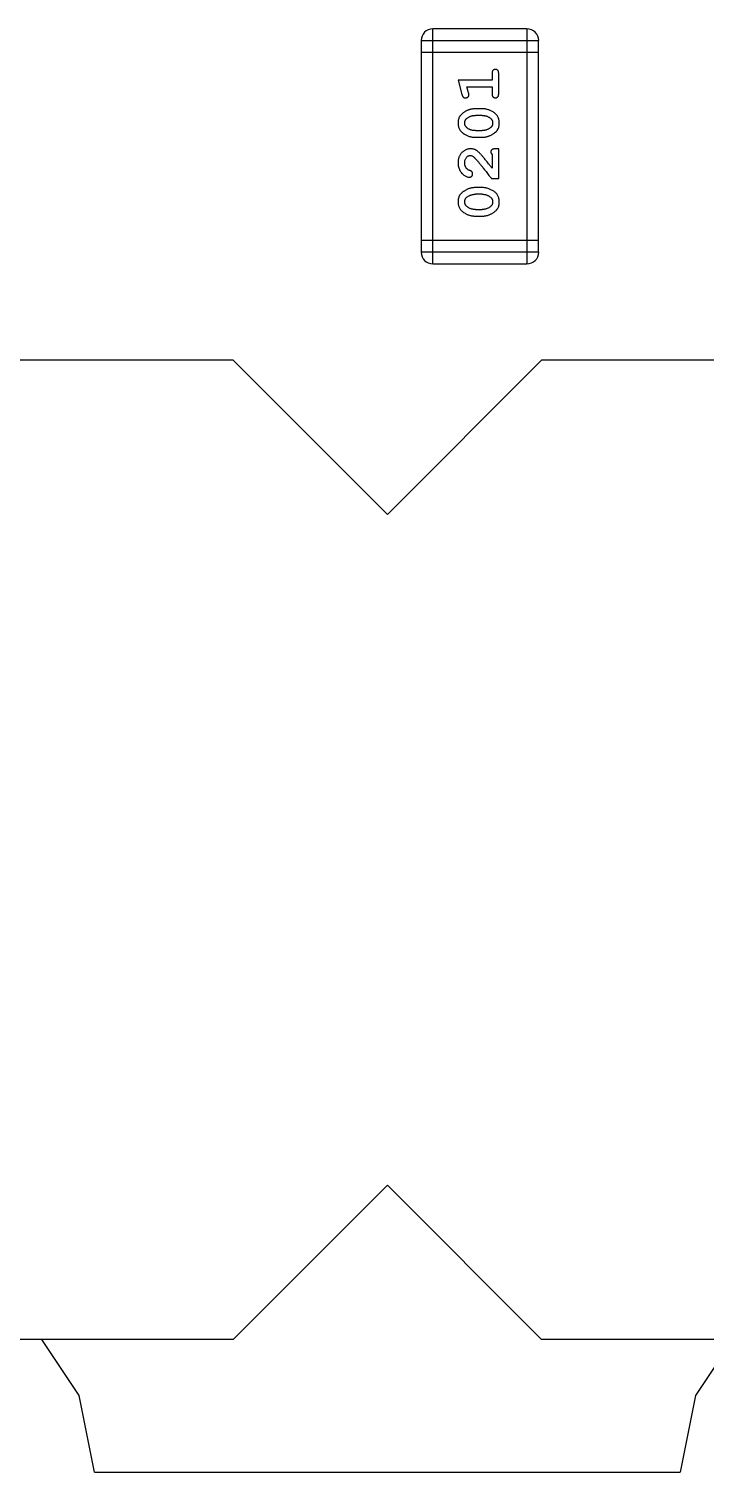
# Model space of a CAD drawing. Header units: millimetres. Extents: x 563 to 681, y 173 to 284.
# Drawn here: x 648.286 to 650.039, y 173.401 to 177.145 of the extents above; entities that cross this region are included whole.
import ezdxf

# ---------------------------------------------------------------- set-up
doc = ezdxf.new("R2010")
doc.units = ezdxf.units.MM
doc.header["$LTSCALE"] = 30.734
doc.layers.get('0').update_dxf_attribs({"linetype": 'CONTINUOUS'})

msp = doc.modelspace()

# ---------------------------------------------------------------- linework, layer by layer
at = {"linetype": 'Continuous'}
for p, q in [((649.5773, 177.1452), (649.3334, 177.1452)), ((649.3334, 176.5356), (649.3334, 177.1452)), ((649.5773, 177.1452), (649.5773, 176.5356)), ((649.3029, 177.1147), (649.6077, 177.1147)), ((649.3029, 177.1147), (649.3029, 176.5661)), ((649.6077, 177.0843), (649.3029, 177.0843)), ((649.6077, 176.5661), (649.6077, 177.1147)), ((649.4868, 177.0119), (649.3987, 177.0119)), ((649.3987, 177.0119), (649.4086, 176.9753)), ((649.4868, 177.0292), (649.4868, 177.0119)), ((649.5041, 176.9773), (649.5041, 177.0292)), ((649.4218, 176.9946), (649.4868, 176.9946)), ((649.426, 176.9796), (649.4218, 176.9946)), ((649.4868, 176.9946), (649.4868, 176.9773)), ((649.4611, 176.938), (649.4433, 176.938)), ((649.4608, 176.9207), (649.4436, 176.9207)), ((649.4433, 176.864), (649.4611, 176.864)), ((649.4436, 176.8813), (649.4608, 176.8813)), ((649.5041, 176.8341), (649.4963, 176.8341)), ((649.5041, 176.7571), (649.5041, 176.8341)), ((649.4868, 176.82), (649.4868, 176.7838)), ((649.4852, 176.7571), (649.5041, 176.7571)), ((649.4611, 176.7335), (649.4433, 176.7335)), ((649.4608, 176.7161), (649.4436, 176.7161)), ((649.4436, 176.6768), (649.4608, 176.6768)), ((649.4433, 176.6595), (649.4611, 176.6595)), ((649.6077, 176.5966), (649.3029, 176.5966)), ((649.6077, 176.5661), (649.3029, 176.5661)), ((649.3334, 176.5356), (649.5773, 176.5356)), ((648.8155, 176.2854), (647.0755, 176.2854)), ((648.8155, 176.2854), (649.2155, 175.8854)), ((649.2155, 175.8854), (649.6155, 176.2854)), ((651.3555, 176.2854), (649.6155, 176.2854)), ((649.2155, 174.1454), (648.8155, 173.7454)), ((649.6155, 173.7454), (649.2155, 174.1454)), ((648.8155, 173.7454), (647.0755, 173.7454)), ((648.4165, 173.6005), (648.3196, 173.7454)), ((651.3555, 173.7454), (649.6155, 173.7454)), ((650.1113, 173.7454), (650.0145, 173.6005)), ((648.4561, 173.4014), (648.4165, 173.6005)), ((650.0145, 173.6005), (649.9749, 173.4016)), ((648.4561, 173.4014), (649.9749, 173.4016))]:
    msp.add_line(p, q, dxfattribs=at)
for centre, start, end in [((649.3334, 177.1147), 90, 180), ((649.5773, 177.1147), 0, 90), ((649.3334, 176.5661), 180, 270), ((649.5773, 176.5661), 270, 0)]:
    msp.add_arc(centre, 0.0305, start, end, dxfattribs=at)
for points, knots in [([(649.4955, 177.0402), (649.4949, 177.0402), (649.4937, 177.0401), (649.492, 177.0396), (649.4905, 177.0388), (649.4892, 177.0376), (649.4881, 177.0361), (649.4873, 177.0341), (649.4869, 177.0318), (649.4868, 177.0301), (649.4868, 177.0292)], [0, 0, 0, 0, 0.11517, 0.223509, 0.328254, 0.438012, 0.553651, 0.682263, 0.830856, 1, 1, 1, 1]), ([(649.5041, 177.0292), (649.5041, 177.0301), (649.5041, 177.0318), (649.5036, 177.0341), (649.5029, 177.0361), (649.5018, 177.0376), (649.5005, 177.0388), (649.4989, 177.0396), (649.4973, 177.0401), (649.4961, 177.0402), (649.4955, 177.0402)], [0, 0, 0, 0, 0.169012, 0.317488, 0.445429, 0.560977, 0.67065, 0.776666, 0.88492, 1, 1, 1, 1]), ([(649.4086, 176.9753), (649.4089, 176.9745), (649.4093, 176.9729), (649.4102, 176.9708), (649.4111, 176.9692), (649.4121, 176.968), (649.4133, 176.9672), (649.4146, 176.9667), (649.4161, 176.9663), (649.4172, 176.9663), (649.4178, 176.9663)], [0, 0, 0, 0, 0.187321, 0.344927, 0.475328, 0.579604, 0.674244, 0.773631, 0.882025, 1, 1, 1, 1]), ([(649.4178, 176.9663), (649.4184, 176.9663), (649.4196, 176.9664), (649.4214, 176.9668), (649.423, 176.9675), (649.4244, 176.9686), (649.4255, 176.9698), (649.4264, 176.9711), (649.4269, 176.9726), (649.427, 176.9737), (649.427, 176.9742)], [0, 0, 0, 0, 0.138815, 0.27042, 0.39836, 0.52875, 0.654955, 0.771147, 0.884581, 1, 1, 1, 1]), ([(649.427, 176.9742), (649.427, 176.9745), (649.427, 176.9753), (649.4268, 176.9765), (649.4264, 176.978), (649.4262, 176.979), (649.426, 176.9796)], [0, 0, 0, 0, 0.183151, 0.413144, 0.682305, 1, 1, 1, 1]), ([(649.4868, 176.9773), (649.4868, 176.9764), (649.4869, 176.9747), (649.4873, 176.9724), (649.4881, 176.9704), (649.4892, 176.9689), (649.4905, 176.9677), (649.492, 176.9669), (649.4937, 176.9664), (649.4949, 176.9663), (649.4955, 176.9663)], [0, 0, 0, 0, 0.169102, 0.317658, 0.446239, 0.563118, 0.671828, 0.776546, 0.884858, 1, 1, 1, 1]), ([(649.4955, 176.9663), (649.4961, 176.9663), (649.4973, 176.9664), (649.4989, 176.9669), (649.5004, 176.9677), (649.5018, 176.9689), (649.5029, 176.9704), (649.5036, 176.9724), (649.5041, 176.9747), (649.5041, 176.9764), (649.5041, 176.9773)], [0, 0, 0, 0, 0.115051, 0.223278, 0.329269, 0.437893, 0.554681, 0.682591, 0.83103, 1, 1, 1, 1]), ([(649.4433, 176.938), (649.4423, 176.9379), (649.4401, 176.9379), (649.4369, 176.9376), (649.4338, 176.9371), (649.4307, 176.9364), (649.4276, 176.9355), (649.4246, 176.9344), (649.4217, 176.9331), (649.4188, 176.9316), (649.416, 176.93), (649.4135, 176.9284), (649.4112, 176.9267), (649.4091, 176.925), (649.4072, 176.9233), (649.4056, 176.9216), (649.4041, 176.9199), (649.4026, 176.9175), (649.401, 176.9143), (649.3997, 176.9102), (649.3989, 176.9056), (649.3988, 176.9025), (649.3987, 176.9008)], [0, 0, 0, 0, 0.049855, 0.099516, 0.148482, 0.19758, 0.246804, 0.296268, 0.346517, 0.397047, 0.446826, 0.49336, 0.537801, 0.579207, 0.617974, 0.654833, 0.689171, 0.722088, 0.786392, 0.853518, 0.924186, 1, 1, 1, 1]), ([(649.5057, 176.9011), (649.5057, 176.9025), (649.5056, 176.9053), (649.5049, 176.9094), (649.5037, 176.9133), (649.5022, 176.9168), (649.5001, 176.9202), (649.4976, 176.9232), (649.4947, 176.926), (649.4913, 176.9285), (649.4877, 176.9307), (649.484, 176.9326), (649.4803, 176.9343), (649.4765, 176.9356), (649.4727, 176.9367), (649.4689, 176.9374), (649.465, 176.9379), (649.4624, 176.9379), (649.4611, 176.938)], [0, 0, 0, 0, 0.067217, 0.131051, 0.19272, 0.252824, 0.312745, 0.373449, 0.436041, 0.501494, 0.567761, 0.632087, 0.695096, 0.757109, 0.817993, 0.878657, 0.939311, 1, 1, 1, 1]), ([(649.3987, 176.9008), (649.3988, 176.8994), (649.3988, 176.8966), (649.3995, 176.8925), (649.4007, 176.8887), (649.4022, 176.8851), (649.4043, 176.8818), (649.4068, 176.8787), (649.4098, 176.8759), (649.4132, 176.8735), (649.4168, 176.8713), (649.4205, 176.8694), (649.4242, 176.8677), (649.4279, 176.8664), (649.4317, 176.8653), (649.4356, 176.8646), (649.4394, 176.8641), (649.442, 176.8641), (649.4433, 176.864)], [0, 0, 0, 0, 0.06692, 0.130834, 0.19258, 0.252759, 0.312631, 0.373411, 0.436359, 0.501894, 0.568244, 0.632472, 0.69556, 0.757163, 0.818592, 0.878885, 0.939235, 1, 1, 1, 1]), ([(649.416, 176.9009), (649.416, 176.9016), (649.4161, 176.9028), (649.4163, 176.9046), (649.4167, 176.9063), (649.4173, 176.9079), (649.4181, 176.9094), (649.419, 176.9107), (649.4201, 176.912), (649.4209, 176.9127), (649.4213, 176.9131)], [0, 0, 0, 0, 0.138115, 0.270177, 0.397547, 0.520057, 0.63869, 0.757499, 0.878226, 1, 1, 1, 1]), ([(649.4218, 176.8886), (649.4214, 176.889), (649.4205, 176.8898), (649.4193, 176.8911), (649.4183, 176.8925), (649.4174, 176.8941), (649.4168, 176.8957), (649.4164, 176.8973), (649.4161, 176.8991), (649.416, 176.9003), (649.416, 176.9009)], [0, 0, 0, 0, 0.13042, 0.256046, 0.378133, 0.498725, 0.620452, 0.742761, 0.869406, 1, 1, 1, 1]), ([(649.4213, 176.9131), (649.4221, 176.9137), (649.4237, 176.9149), (649.4262, 176.9164), (649.4289, 176.9178), (649.4316, 176.9188), (649.4345, 176.9197), (649.4374, 176.9202), (649.4405, 176.9206), (649.4426, 176.9206), (649.4436, 176.9207)], [0, 0, 0, 0, 0.125331, 0.248948, 0.371201, 0.494032, 0.616811, 0.742104, 0.868849, 1, 1, 1, 1]), ([(649.4608, 176.9207), (649.4619, 176.9206), (649.4639, 176.9206), (649.467, 176.9203), (649.4699, 176.9197), (649.4727, 176.9189), (649.4754, 176.9179), (649.4779, 176.9166), (649.4804, 176.9152), (649.4818, 176.914), (649.4826, 176.9134)], [0, 0, 0, 0, 0.135449, 0.266263, 0.393429, 0.516942, 0.639128, 0.758779, 0.879341, 1, 1, 1, 1]), ([(649.4611, 176.864), (649.4622, 176.864), (649.4643, 176.8641), (649.4675, 176.8644), (649.4706, 176.8649), (649.4737, 176.8656), (649.4767, 176.8664), (649.4797, 176.8676), (649.4827, 176.8688), (649.4856, 176.8703), (649.4883, 176.8719), (649.4908, 176.8735), (649.4931, 176.8752), (649.4953, 176.8768), (649.4971, 176.8785), (649.4988, 176.8802), (649.5002, 176.8819), (649.5018, 176.8843), (649.5034, 176.8875), (649.5047, 176.8917), (649.5056, 176.8962), (649.5056, 176.8994), (649.5057, 176.9011)], [0, 0, 0, 0, 0.049886, 0.09882, 0.148132, 0.19689, 0.246038, 0.295176, 0.345305, 0.395692, 0.445312, 0.491875, 0.535813, 0.577009, 0.616081, 0.652689, 0.687585, 0.720206, 0.785062, 0.85223, 0.923759, 1, 1, 1, 1]), ([(649.4826, 176.9134), (649.483, 176.913), (649.484, 176.9122), (649.4851, 176.9109), (649.4861, 176.9095), (649.487, 176.908), (649.4876, 176.9064), (649.4881, 176.9047), (649.4883, 176.9029), (649.4884, 176.9017), (649.4884, 176.9011)], [0, 0, 0, 0, 0.129853, 0.25607, 0.380154, 0.49978, 0.62208, 0.743277, 0.868791, 1, 1, 1, 1]), ([(649.4884, 176.9011), (649.4884, 176.9005), (649.4884, 176.8992), (649.4881, 176.8974), (649.4877, 176.8957), (649.4871, 176.8941), (649.4864, 176.8927), (649.4854, 176.8913), (649.4843, 176.8901), (649.4835, 176.8893), (649.4831, 176.889)], [0, 0, 0, 0, 0.139844, 0.271849, 0.399162, 0.521619, 0.6402, 0.758957, 0.87828, 1, 1, 1, 1]), ([(649.4436, 176.8813), (649.4425, 176.8814), (649.4405, 176.8814), (649.4374, 176.8817), (649.4345, 176.8823), (649.4317, 176.8831), (649.429, 176.8841), (649.4265, 176.8854), (649.424, 176.8868), (649.4226, 176.888), (649.4218, 176.8886)], [0, 0, 0, 0, 0.135446, 0.266257, 0.393419, 0.517936, 0.639137, 0.758785, 0.879345, 1, 1, 1, 1]), ([(649.4831, 176.889), (649.4823, 176.8884), (649.4807, 176.8871), (649.4782, 176.8856), (649.4756, 176.8843), (649.4728, 176.8832), (649.4699, 176.8824), (649.467, 176.8817), (649.4639, 176.8814), (649.4619, 176.8814), (649.4608, 176.8813)], [0, 0, 0, 0, 0.124927, 0.248361, 0.370889, 0.492583, 0.61616, 0.741472, 0.869044, 1, 1, 1, 1]), ([(649.4315, 176.8341), (649.4304, 176.8341), (649.4282, 176.834), (649.4249, 176.8336), (649.4218, 176.8327), (649.4188, 176.8316), (649.416, 176.8301), (649.4133, 176.8284), (649.4107, 176.8263), (649.4083, 176.8239), (649.406, 176.8212), (649.404, 176.8184), (649.4024, 176.8153), (649.401, 176.8121), (649.4, 176.8087), (649.3992, 176.8051), (649.3988, 176.8013), (649.3987, 176.7988), (649.3987, 176.7975)], [0, 0, 0, 0, 0.060981, 0.120256, 0.178148, 0.236115, 0.293993, 0.352864, 0.413358, 0.476056, 0.539296, 0.602396, 0.665116, 0.728325, 0.792919, 0.859317, 0.928302, 1, 1, 1, 1]), ([(649.4598, 176.8174), (649.459, 176.8183), (649.4575, 176.8199), (649.4553, 176.8223), (649.4532, 176.8244), (649.4512, 176.8263), (649.4493, 176.8279), (649.4476, 176.8293), (649.4459, 176.8304), (649.4439, 176.8315), (649.4413, 176.8326), (649.4381, 176.8335), (649.4349, 176.834), (649.4326, 176.8341), (649.4315, 176.8341)], [0, 0, 0, 0, 0.103002, 0.197728, 0.285279, 0.365235, 0.437224, 0.502446, 0.560545, 0.611446, 0.707576, 0.80349, 0.900532, 1, 1, 1, 1]), ([(649.4963, 176.8341), (649.4952, 176.8341), (649.4932, 176.8341), (649.4905, 176.8336), (649.4883, 176.833), (649.4865, 176.8319), (649.4852, 176.8306), (649.4843, 176.8291), (649.4837, 176.8273), (649.4837, 176.8261), (649.4837, 176.8255)], [0, 0, 0, 0, 0.1844, 0.34094, 0.473574, 0.586824, 0.690029, 0.789175, 0.890445, 1, 1, 1, 1]), ([(649.4837, 176.8255), (649.4837, 176.825), (649.4838, 176.8241), (649.4845, 176.8227), (649.4855, 176.8213), (649.4863, 176.8204), (649.4868, 176.82)], [0, 0, 0, 0, 0.20611, 0.432681, 0.695597, 1, 1, 1, 1]), ([(649.3987, 176.7975), (649.3988, 176.7958), (649.3989, 176.7924), (649.3997, 176.7875), (649.4012, 176.7827), (649.4032, 176.7782), (649.4056, 176.7741), (649.4085, 176.7704), (649.4117, 176.7673), (649.4153, 176.7648), (649.4188, 176.7628), (649.4222, 176.7613), (649.4252, 176.7604), (649.4271, 176.7603), (649.428, 176.7602)], [0, 0, 0, 0, 0.098286, 0.193983, 0.289056, 0.384352, 0.477435, 0.566197, 0.652355, 0.737986, 0.818188, 0.887401, 0.94802, 1, 1, 1, 1]), ([(649.416, 176.7973), (649.4161, 176.7987), (649.4161, 176.8014), (649.417, 176.8052), (649.4184, 176.8086), (649.4203, 176.8115), (649.4226, 176.8138), (649.425, 176.8156), (649.4277, 176.8166), (649.4296, 176.8168), (649.4305, 176.8168)], [0, 0, 0, 0, 0.156344, 0.299348, 0.4327, 0.561, 0.682299, 0.791883, 0.89611, 1, 1, 1, 1]), ([(649.4214, 176.7825), (649.421, 176.783), (649.4201, 176.784), (649.419, 176.7856), (649.4181, 176.7873), (649.4173, 176.7891), (649.4167, 176.7911), (649.4163, 176.7931), (649.416, 176.7952), (649.416, 176.7966), (649.416, 176.7973)], [0, 0, 0, 0, 0.121873, 0.243139, 0.363336, 0.485133, 0.607572, 0.734701, 0.864814, 1, 1, 1, 1]), ([(649.4305, 176.8168), (649.4313, 176.8168), (649.433, 176.8166), (649.4354, 176.8157), (649.4379, 176.8141), (649.4394, 176.8128), (649.4403, 176.8121)], [0, 0, 0, 0, 0.212836, 0.442809, 0.70317, 1, 1, 1, 1]), ([(649.4403, 176.8121), (649.4407, 176.8116), (649.4417, 176.8107), (649.4432, 176.8091), (649.445, 176.8072), (649.4469, 176.805), (649.449, 176.8025), (649.4514, 176.7998), (649.4539, 176.7968), (649.4566, 176.7935), (649.4595, 176.7899), (649.4626, 176.786), (649.4659, 176.7819), (649.4694, 176.7775), (649.4731, 176.7728), (649.477, 176.7678), (649.481, 176.7625), (649.4838, 176.7589), (649.4852, 176.7571)], [0, 0, 0, 0, 0.026647, 0.057942, 0.094152, 0.134806, 0.180631, 0.231142, 0.286385, 0.346321, 0.411439, 0.481035, 0.555329, 0.634592, 0.718826, 0.807759, 0.901393, 1, 1, 1, 1]), ([(649.4868, 176.7838), (649.4852, 176.7858), (649.4823, 176.7896), (649.4779, 176.7951), (649.474, 176.8001), (649.4704, 176.8045), (649.4673, 176.8085), (649.4644, 176.8119), (649.462, 176.8148), (649.4605, 176.8166), (649.4598, 176.8174)], [0, 0, 0, 0, 0.176662, 0.337826, 0.484741, 0.617764, 0.73494, 0.837793, 0.926412, 1, 1, 1, 1]), ([(649.4299, 176.7775), (649.429, 176.7778), (649.4273, 176.7784), (649.425, 176.7796), (649.423, 176.7809), (649.4219, 176.782), (649.4214, 176.7825)], [0, 0, 0, 0, 0.285518, 0.544185, 0.781367, 1, 1, 1, 1]), ([(649.428, 176.7602), (649.4286, 176.7602), (649.4297, 176.7603), (649.4312, 176.7608), (649.4327, 176.7616), (649.434, 176.7628), (649.4351, 176.7641), (649.4359, 176.7657), (649.4364, 176.7673), (649.4365, 176.7684), (649.4365, 176.769)], [0, 0, 0, 0, 0.120856, 0.239483, 0.360995, 0.490166, 0.620982, 0.746416, 0.870253, 1, 1, 1, 1]), ([(649.4365, 176.769), (649.4365, 176.7695), (649.4364, 176.7705), (649.4361, 176.7718), (649.4357, 176.7731), (649.435, 176.7742), (649.4341, 176.7753), (649.4329, 176.7761), (649.4315, 176.7769), (649.4305, 176.7773), (649.4299, 176.7775)], [0, 0, 0, 0, 0.127347, 0.246131, 0.359406, 0.470543, 0.586092, 0.711469, 0.847022, 1, 1, 1, 1]), ([(649.4433, 176.7335), (649.4423, 176.7334), (649.4401, 176.7334), (649.4369, 176.7331), (649.4338, 176.7326), (649.4307, 176.7319), (649.4276, 176.731), (649.4246, 176.7299), (649.4217, 176.7286), (649.4188, 176.7271), (649.416, 176.7255), (649.4135, 176.7238), (649.4112, 176.7222), (649.4091, 176.7205), (649.4072, 176.7188), (649.4056, 176.7171), (649.4041, 176.7154), (649.4026, 176.713), (649.401, 176.7098), (649.3997, 176.7057), (649.3989, 176.7011), (649.3988, 176.6979), (649.3987, 176.6963)], [0, 0, 0, 0, 0.049855, 0.099516, 0.148482, 0.19758, 0.246804, 0.296268, 0.346517, 0.397047, 0.446826, 0.49336, 0.537801, 0.579207, 0.617974, 0.654833, 0.689171, 0.722088, 0.786392, 0.853518, 0.924186, 1, 1, 1, 1]), ([(649.4213, 176.7086), (649.4221, 176.7092), (649.4237, 176.7104), (649.4262, 176.7119), (649.4289, 176.7132), (649.4316, 176.7143), (649.4345, 176.7151), (649.4374, 176.7157), (649.4405, 176.7161), (649.4426, 176.7161), (649.4436, 176.7161)], [0, 0, 0, 0, 0.125331, 0.248948, 0.371201, 0.494032, 0.616811, 0.742104, 0.868849, 1, 1, 1, 1]), ([(649.4608, 176.7161), (649.4619, 176.7161), (649.4639, 176.7161), (649.467, 176.7158), (649.4699, 176.7152), (649.4727, 176.7144), (649.4754, 176.7134), (649.4779, 176.7121), (649.4804, 176.7106), (649.4818, 176.7095), (649.4826, 176.7089)], [0, 0, 0, 0, 0.135449, 0.266263, 0.393429, 0.516942, 0.639128, 0.758779, 0.879341, 1, 1, 1, 1]), ([(649.5057, 176.6966), (649.5057, 176.698), (649.5056, 176.7008), (649.5049, 176.7049), (649.5037, 176.7087), (649.5022, 176.7123), (649.5001, 176.7157), (649.4976, 176.7187), (649.4947, 176.7215), (649.4913, 176.7239), (649.4877, 176.7261), (649.484, 176.7281), (649.4803, 176.7298), (649.4765, 176.7311), (649.4727, 176.7321), (649.4689, 176.7329), (649.465, 176.7334), (649.4624, 176.7334), (649.4611, 176.7335)], [0, 0, 0, 0, 0.067217, 0.131051, 0.19272, 0.252824, 0.312745, 0.373449, 0.436041, 0.501494, 0.567761, 0.632087, 0.695096, 0.757109, 0.817993, 0.878657, 0.939311, 1, 1, 1, 1]), ([(649.3987, 176.6963), (649.3988, 176.6949), (649.3988, 176.6921), (649.3995, 176.688), (649.4007, 176.6841), (649.4022, 176.6806), (649.4043, 176.6773), (649.4068, 176.6742), (649.4098, 176.6714), (649.4132, 176.669), (649.4168, 176.6668), (649.4205, 176.6648), (649.4242, 176.6632), (649.4279, 176.6619), (649.4317, 176.6608), (649.4356, 176.6601), (649.4394, 176.6596), (649.442, 176.6595), (649.4433, 176.6595)], [0, 0, 0, 0, 0.06692, 0.130834, 0.19258, 0.252759, 0.312631, 0.373411, 0.436359, 0.501894, 0.568244, 0.632472, 0.69556, 0.757163, 0.818592, 0.878885, 0.939235, 1, 1, 1, 1]), ([(649.416, 176.6964), (649.416, 176.6971), (649.4161, 176.6983), (649.4163, 176.7001), (649.4167, 176.7018), (649.4173, 176.7034), (649.4181, 176.7049), (649.419, 176.7062), (649.4201, 176.7075), (649.4209, 176.7082), (649.4213, 176.7086)], [0, 0, 0, 0, 0.138115, 0.270177, 0.397547, 0.520057, 0.63869, 0.757499, 0.878226, 1, 1, 1, 1]), ([(649.4218, 176.6841), (649.4214, 176.6845), (649.4205, 176.6853), (649.4193, 176.6866), (649.4183, 176.688), (649.4174, 176.6895), (649.4168, 176.6911), (649.4164, 176.6928), (649.4161, 176.6946), (649.416, 176.6958), (649.416, 176.6964)], [0, 0, 0, 0, 0.13042, 0.256046, 0.378133, 0.498725, 0.620452, 0.742761, 0.869406, 1, 1, 1, 1]), ([(649.4436, 176.6768), (649.4425, 176.6768), (649.4405, 176.6769), (649.4374, 176.6772), (649.4345, 176.6778), (649.4317, 176.6786), (649.429, 176.6796), (649.4265, 176.6809), (649.424, 176.6823), (649.4226, 176.6835), (649.4218, 176.6841)], [0, 0, 0, 0, 0.135446, 0.266257, 0.393419, 0.517936, 0.639137, 0.758785, 0.879345, 1, 1, 1, 1]), ([(649.4831, 176.6845), (649.4823, 176.6838), (649.4807, 176.6826), (649.4782, 176.6811), (649.4756, 176.6797), (649.4728, 176.6787), (649.4699, 176.6779), (649.467, 176.6772), (649.4639, 176.6769), (649.4619, 176.6768), (649.4608, 176.6768)], [0, 0, 0, 0, 0.124927, 0.248361, 0.370889, 0.492583, 0.61616, 0.741472, 0.869044, 1, 1, 1, 1]), ([(649.4611, 176.6595), (649.4622, 176.6595), (649.4643, 176.6596), (649.4675, 176.6599), (649.4706, 176.6604), (649.4737, 176.6611), (649.4767, 176.6619), (649.4797, 176.6631), (649.4827, 176.6643), (649.4856, 176.6658), (649.4883, 176.6674), (649.4908, 176.669), (649.4931, 176.6706), (649.4953, 176.6723), (649.4971, 176.674), (649.4988, 176.6757), (649.5002, 176.6774), (649.5018, 176.6798), (649.5034, 176.683), (649.5047, 176.6872), (649.5056, 176.6917), (649.5056, 176.6949), (649.5057, 176.6966)], [0, 0, 0, 0, 0.049886, 0.09882, 0.148132, 0.19689, 0.246038, 0.295176, 0.345305, 0.395692, 0.445312, 0.491875, 0.535813, 0.577009, 0.616081, 0.652689, 0.687585, 0.720206, 0.785062, 0.85223, 0.923759, 1, 1, 1, 1]), ([(649.4826, 176.7089), (649.483, 176.7085), (649.484, 176.7077), (649.4851, 176.7064), (649.4861, 176.7049), (649.487, 176.7034), (649.4876, 176.7019), (649.4881, 176.7002), (649.4883, 176.6984), (649.4884, 176.6972), (649.4884, 176.6966)], [0, 0, 0, 0, 0.129853, 0.25607, 0.380154, 0.49978, 0.62208, 0.743277, 0.868791, 1, 1, 1, 1]), ([(649.4884, 176.6966), (649.4884, 176.696), (649.4884, 176.6947), (649.4881, 176.6929), (649.4877, 176.6912), (649.4871, 176.6896), (649.4864, 176.6882), (649.4854, 176.6868), (649.4843, 176.6856), (649.4835, 176.6848), (649.4831, 176.6845)], [0, 0, 0, 0, 0.139844, 0.271849, 0.399162, 0.521619, 0.6402, 0.758957, 0.87828, 1, 1, 1, 1])]:
    msp.add_open_spline(points, degree=3, knots=knots, dxfattribs=at)

doc.saveas('drawing.dxf')
